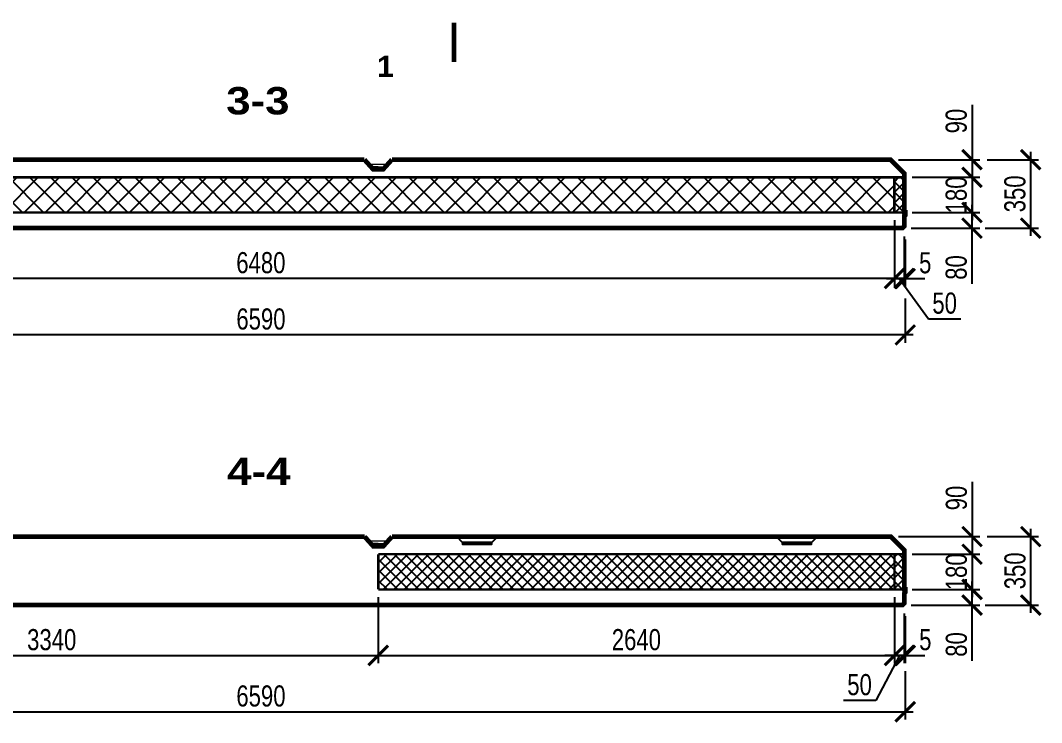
# Model space of a CAD drawing. Header units: millimetres. Extents: x 4512 to 6488, y 2531 to 2947.
# Drawn here: x 5282.5 to 5413, y 2753.7 to 2843.5 of the extents above; entities that cross this region are included whole.
import ezdxf

# ---------------------------------------------------------------- set-up
doc = ezdxf.new("R2010")
doc.units = ezdxf.units.MM
doc.layers.get('Defpoints').update_dxf_attribs({"color": 141})
for name, color, linetype in [('изделие', 7, 'Continuous'), ('Опалу', 7, 'Continuous'), ('размеры', 5, 'Continuous')]:
    doc.layers.add(name, color=color, linetype=linetype)
doc.styles.add('Arial Black 0.9', font='ariblk.ttf', dxfattribs={"width": 0.9})
doc.styles.add('Ариал узк.', font='arial.ttf', dxfattribs={"width": 0.75})
doc.styles.add('Ариал узкий', font='arial.ttf', dxfattribs={"width": 0.75})
doc.dimstyles.new('1-40 бв', dxfattribs={"dimtxt": 2.7, "dimasz": 2.5, "dimexe": 1, "dimexo": 1, "dimtad": 1, "dimdec": 0, "dimlfac": 40, "dimtxsty": 'Ариал узк.', "dimblk": 'ARCHTICK', "dimcen": 0, "dimdle": 1, "dimclrt": 256, "dimadec": 0, "dimazin": 0, "dimtfac": 1, "dimtdec": 0, "dimtmove": 1, "dimatfit": 3, "dimldrblk": 'DOTSMALL', "dimfxl": 1, "dimarcsym": 0})

# ---------------------------------------------------------------- blocks, each defined once
blk = doc.blocks.new('_ARCHTICK')
at = {"color": 0, "linetype": 'ByBlock', "ltscale": 10, "const_width": 0.15}
blk.add_lwpolyline([(-0.5, -0.5), (0.5, 0.5)], dxfattribs=at)
blk = doc.blocks.new('*D35')
at = {"layer": 'Defpoints', "color": 0, "transparency": 16777216}
for p in [(5395.48, 2818.93), (5404.15, 2818.93), (5395.36, 2816.93)]:
    blk.add_point(p, dxfattribs=at)
at = {"layer": 'размеры', "color": 0, "lineweight": -2, "transparency": 16777216}
for p, q in [((5396.48, 2818.93), (5405.15, 2818.93)), ((5404.15, 2815.93), (5404.15, 2819.93)), ((5396.36, 2816.93), (5405.15, 2816.93)), ((5404.15, 2809.82), (5404.15, 2816.93))]:
    blk.add_line(p, q, dxfattribs=at)
at = {"layer": 'размеры', "color": 0, "lineweight": -2, "transparency": 16777216, "xscale": 2.5, "yscale": 2.5, "zscale": 2.5}
for p, rotation in [((5404.15, 2818.93), 90), ((5404.15, 2816.93), 270)]:
    blk.add_blockref('_ARCHTICK', p, dxfattribs=dict(at, rotation=rotation))
at = {"layer": 'размеры', "transparency": 16777216, "insert": (5402.14, 2811.9), "char_height": 2.7, "attachment_point": 5, "rotation": 90, "style": 'Ариал узк.'}
blk.add_mtext('80', dxfattribs=at)
blk = doc.blocks.new('_DotSmall')
at = {"color": 0, "linetype": 'ByBlock', "const_width": 0.5}
blk.add_lwpolyline([(-0.0625, 0, 1), (0.0625, 0, 1)], format="xyb", close=True, dxfattribs=at)
blk = doc.blocks.new('*D36')
at = {"layer": 'Defpoints', "color": 0, "transparency": 16777216}
for p in [(5395.48, 2816.87), (5395.61, 2816.49), (5395.48, 2810.49)]:
    blk.add_point(p, dxfattribs=at)
at = {"layer": 'размеры', "color": 0, "lineweight": -2, "transparency": 16777216}
for p, q in [((5395.48, 2815.87), (5395.48, 2809.49)), ((5395.61, 2815.49), (5395.61, 2809.49)), ((5395.48, 2810.49), (5392.98, 2810.49)), ((5395.61, 2810.49), (5395.48, 2810.49)), ((5395.61, 2810.49), (5398.11, 2810.49))]:
    blk.add_line(p, q, dxfattribs=at)
at = {"layer": 'размеры', "color": 0, "lineweight": -2, "transparency": 16777216, "xscale": 2.5, "yscale": 2.5, "zscale": 2.5}
blk.add_blockref('_ARCHTICK', (5395.48, 2810.49), dxfattribs=at)
at = {"layer": 'размеры', "color": 0, "lineweight": -2, "transparency": 16777216, "xscale": 2.5, "yscale": 2.5, "zscale": 2.5, "rotation": 180}
blk.add_blockref('_ARCHTICK', (5395.61, 2810.49), dxfattribs=at)
at = {"layer": 'размеры', "transparency": 16777216, "insert": (5398.17, 2812.49), "char_height": 2.7, "attachment_point": 5, "style": 'Ариал узк.'}
blk.add_mtext('5', dxfattribs=at)
blk = doc.blocks.new('*D75')
at = {"color": 0, "lineweight": -2, "transparency": 16777216}
for p, q in [((5230.86, 2808.49), (5230.86, 2802.29)), ((5395.61, 2807.94), (5395.61, 2802.29)), ((5396.61, 2803.29), (5229.86, 2803.29))]:
    blk.add_line(p, q, dxfattribs=at)
at = {"layer": 'Defpoints', "color": 0, "transparency": 16777216}
for p in [(5230.86, 2809.49), (5395.61, 2808.94), (5230.86, 2803.29)]:
    blk.add_point(p, dxfattribs=at)
at = {"color": 0, "lineweight": -2, "transparency": 16777216, "xscale": 2.5, "yscale": 2.5, "zscale": 2.5, "rotation": 180}
blk.add_blockref('_ARCHTICK', (5230.86, 2803.29), dxfattribs=at)
at = {"color": 0, "lineweight": -2, "transparency": 16777216, "xscale": 2.5, "yscale": 2.5, "zscale": 2.5}
blk.add_blockref('_ARCHTICK', (5395.61, 2803.29), dxfattribs=at)
at = {"transparency": 16777216, "insert": (5313.24, 2805.3), "char_height": 2.7, "attachment_point": 5, "style": 'Ариал узкий'}
blk.add_mtext('6590', dxfattribs=at)
blk = doc.blocks.new('*D37')
at = {"layer": 'Defpoints', "color": 0, "transparency": 16777216}
for p in [(5405.08, 2825.68), (5411.65, 2825.68), (5404.83, 2816.93)]:
    blk.add_point(p, dxfattribs=at)
at = {"layer": 'размеры', "color": 0, "lineweight": -2, "transparency": 16777216}
for p, q in [((5411.65, 2815.93), (5411.65, 2826.68)), ((5406.08, 2825.68), (5412.65, 2825.68)), ((5405.83, 2816.93), (5412.65, 2816.93))]:
    blk.add_line(p, q, dxfattribs=at)
at = {"layer": 'размеры', "color": 0, "lineweight": -2, "transparency": 16777216, "xscale": 2.5, "yscale": 2.5, "zscale": 2.5}
for p, rotation in [((5411.65, 2825.68), 90), ((5411.65, 2816.93), 270)]:
    blk.add_blockref('_ARCHTICK', p, dxfattribs=dict(at, rotation=rotation))
at = {"layer": 'размеры', "transparency": 16777216, "insert": (5409.64, 2821.31), "char_height": 2.7, "attachment_point": 5, "rotation": 90, "style": 'Ариал узк.'}
blk.add_mtext('350', dxfattribs=at)
blk = doc.blocks.new('*D76')
at = {"layer": 'Defpoints', "color": 0, "transparency": 16777216}
for p in [(5393.73, 2825.68), (5395.48, 2823.43), (5404.15, 2823.43)]:
    blk.add_point(p, dxfattribs=at)
at = {"layer": 'размеры', "color": 0, "lineweight": -2, "transparency": 16777216}
for p, q in [((5404.15, 2832.69), (5404.15, 2825.68)), ((5404.15, 2826.68), (5404.15, 2822.43)), ((5394.73, 2825.68), (5405.15, 2825.68)), ((5396.48, 2823.43), (5405.15, 2823.43))]:
    blk.add_line(p, q, dxfattribs=at)
at = {"layer": 'размеры', "color": 0, "lineweight": -2, "transparency": 16777216, "xscale": 2.5, "yscale": 2.5, "zscale": 2.5}
for p, rotation in [((5404.15, 2825.68), 90), ((5404.15, 2823.43), 270)]:
    blk.add_blockref('_ARCHTICK', p, dxfattribs=dict(at, rotation=rotation))
at = {"layer": 'размеры', "transparency": 16777216, "insert": (5402.14, 2830.62), "char_height": 2.7, "attachment_point": 5, "rotation": 90, "style": 'Ариал узк.'}
blk.add_mtext('90', dxfattribs=at)
blk = doc.blocks.new('*D38')
at = {"color": 0, "lineweight": -2, "transparency": 16777216}
for p, q in [((5404.15, 2824.43), (5404.15, 2817.93)), ((5399.94, 2823.43), (5405.15, 2823.43)), ((5400.64, 2818.93), (5405.15, 2818.93))]:
    blk.add_line(p, q, dxfattribs=at)
at = {"layer": 'Defpoints', "color": 0, "transparency": 16777216}
for p in [(5398.94, 2823.43), (5399.64, 2818.93), (5404.15, 2818.93)]:
    blk.add_point(p, dxfattribs=at)
at = {"color": 0, "lineweight": -2, "transparency": 16777216, "xscale": 2.5, "yscale": 2.5, "zscale": 2.5}
for p, rotation in [((5404.15, 2823.43), 90), ((5404.15, 2818.93), 270)]:
    blk.add_blockref('_ARCHTICK', p, dxfattribs=dict(at, rotation=rotation))
at = {"transparency": 16777216, "insert": (5402.14, 2821.18), "char_height": 2.7, "attachment_point": 5, "rotation": 90, "style": 'Ариал узк.'}
blk.add_mtext('180', dxfattribs=at)
blk = doc.blocks.new('*D40')
at = {"layer": 'Defpoints', "color": 0, "transparency": 16777216}
for p in [(5395.49, 2768.68), (5395.62, 2768.31), (5395.49, 2762.31)]:
    blk.add_point(p, dxfattribs=at)
at = {"layer": 'размеры', "color": 0, "lineweight": -2, "transparency": 16777216}
for p, q in [((5395.49, 2767.68), (5395.49, 2761.31)), ((5395.62, 2767.31), (5395.62, 2761.31)), ((5395.49, 2762.31), (5392.99, 2762.31)), ((5395.62, 2762.31), (5395.49, 2762.31)), ((5395.62, 2762.31), (5398.12, 2762.31))]:
    blk.add_line(p, q, dxfattribs=at)
at = {"layer": 'размеры', "color": 0, "lineweight": -2, "transparency": 16777216, "xscale": 2.5, "yscale": 2.5, "zscale": 2.5}
blk.add_blockref('_ARCHTICK', (5395.49, 2762.31), dxfattribs=at)
at = {"layer": 'размеры', "color": 0, "lineweight": -2, "transparency": 16777216, "xscale": 2.5, "yscale": 2.5, "zscale": 2.5, "rotation": 180}
blk.add_blockref('_ARCHTICK', (5395.62, 2762.31), dxfattribs=at)
at = {"layer": 'размеры', "transparency": 16777216, "insert": (5398.18, 2764.31), "char_height": 2.7, "attachment_point": 5, "style": 'Ариал узк.'}
blk.add_mtext('5', dxfattribs=at)
blk = doc.blocks.new('*D77')
at = {"color": 0, "lineweight": -2, "transparency": 16777216}
for p, q in [((5395.62, 2760.31), (5395.62, 2754.11)), ((5230.86, 2759.76), (5230.86, 2754.11)), ((5229.86, 2755.11), (5396.62, 2755.11))]:
    blk.add_line(p, q, dxfattribs=at)
at = {"layer": 'Defpoints', "color": 0, "transparency": 16777216}
for p in [(5395.62, 2761.31), (5230.86, 2760.76), (5395.62, 2755.11)]:
    blk.add_point(p, dxfattribs=at)
at = {"color": 0, "lineweight": -2, "transparency": 16777216, "xscale": 2.5, "yscale": 2.5, "zscale": 2.5, "rotation": 180}
blk.add_blockref('_ARCHTICK', (5230.86, 2755.11), dxfattribs=at)
at = {"color": 0, "lineweight": -2, "transparency": 16777216, "xscale": 2.5, "yscale": 2.5, "zscale": 2.5}
blk.add_blockref('_ARCHTICK', (5395.62, 2755.11), dxfattribs=at)
at = {"transparency": 16777216, "insert": (5313.24, 2757.11), "char_height": 2.7, "attachment_point": 5, "style": 'Ариал узкий'}
blk.add_mtext('6590', dxfattribs=at)
blk = doc.blocks.new('*D42')
at = {"layer": 'Defpoints', "color": 0, "transparency": 16777216}
for p in [(5395.49, 2770.75), (5404.16, 2770.75), (5395.37, 2768.75)]:
    blk.add_point(p, dxfattribs=at)
at = {"layer": 'размеры', "color": 0, "lineweight": -2, "transparency": 16777216}
for p, q in [((5404.16, 2767.75), (5404.16, 2771.75)), ((5396.49, 2770.75), (5405.16, 2770.75)), ((5396.37, 2768.75), (5405.16, 2768.75)), ((5404.16, 2761.64), (5404.16, 2768.75))]:
    blk.add_line(p, q, dxfattribs=at)
at = {"layer": 'размеры', "color": 0, "lineweight": -2, "transparency": 16777216, "xscale": 2.5, "yscale": 2.5, "zscale": 2.5}
for p, rotation in [((5404.16, 2770.75), 90), ((5404.16, 2768.75), 270)]:
    blk.add_blockref('_ARCHTICK', p, dxfattribs=dict(at, rotation=rotation))
at = {"layer": 'размеры', "transparency": 16777216, "insert": (5402.16, 2763.71), "char_height": 2.7, "attachment_point": 5, "rotation": 90, "style": 'Ариал узк.'}
blk.add_mtext('80', dxfattribs=at)
blk = doc.blocks.new('*D43')
at = {"layer": 'Defpoints', "color": 0, "transparency": 16777216}
for p in [(5405.1, 2777.5), (5411.66, 2777.5), (5404.85, 2768.75)]:
    blk.add_point(p, dxfattribs=at)
at = {"layer": 'размеры', "color": 0, "lineweight": -2, "transparency": 16777216}
for p, q in [((5411.66, 2767.75), (5411.66, 2778.5)), ((5406.1, 2777.5), (5412.66, 2777.5)), ((5405.85, 2768.75), (5412.66, 2768.75))]:
    blk.add_line(p, q, dxfattribs=at)
at = {"layer": 'размеры', "color": 0, "lineweight": -2, "transparency": 16777216, "xscale": 2.5, "yscale": 2.5, "zscale": 2.5}
for p, rotation in [((5411.66, 2777.5), 90), ((5411.66, 2768.75), 270)]:
    blk.add_blockref('_ARCHTICK', p, dxfattribs=dict(at, rotation=rotation))
at = {"layer": 'размеры', "transparency": 16777216, "insert": (5409.66, 2773.12), "char_height": 2.7, "attachment_point": 5, "rotation": 90, "style": 'Ариал узк.'}
blk.add_mtext('350', dxfattribs=at)
blk = doc.blocks.new('*D44')
at = {"color": 0, "lineweight": -2, "transparency": 16777216}
for p, q in [((5404.16, 2776.25), (5404.16, 2769.75)), ((5399.96, 2775.25), (5405.16, 2775.25)), ((5400.65, 2770.75), (5405.16, 2770.75))]:
    blk.add_line(p, q, dxfattribs=at)
at = {"layer": 'Defpoints', "color": 0, "transparency": 16777216}
for p in [(5398.96, 2775.25), (5399.65, 2770.75), (5404.16, 2770.75)]:
    blk.add_point(p, dxfattribs=at)
at = {"color": 0, "lineweight": -2, "transparency": 16777216, "xscale": 2.5, "yscale": 2.5, "zscale": 2.5}
for p, rotation in [((5404.16, 2775.25), 90), ((5404.16, 2770.75), 270)]:
    blk.add_blockref('_ARCHTICK', p, dxfattribs=dict(at, rotation=rotation))
at = {"transparency": 16777216, "insert": (5402.16, 2773), "char_height": 2.7, "attachment_point": 5, "rotation": 90, "style": 'Ариал узк.'}
blk.add_mtext('180', dxfattribs=at)
blk = doc.blocks.new('*D45')
at = {"layer": 'Defpoints', "color": 0, "transparency": 16777216}
for p in [(5393.75, 2777.5), (5395.49, 2775.25), (5404.16, 2775.25)]:
    blk.add_point(p, dxfattribs=at)
at = {"layer": 'размеры', "color": 0, "lineweight": -2, "transparency": 16777216}
for p, q in [((5404.16, 2784.5), (5404.16, 2777.5)), ((5404.16, 2778.5), (5404.16, 2774.25)), ((5394.75, 2777.5), (5405.16, 2777.5)), ((5396.49, 2775.25), (5405.16, 2775.25))]:
    blk.add_line(p, q, dxfattribs=at)
at = {"layer": 'размеры', "color": 0, "lineweight": -2, "transparency": 16777216, "xscale": 2.5, "yscale": 2.5, "zscale": 2.5}
for p, rotation in [((5404.16, 2777.5), 90), ((5404.16, 2775.25), 270)]:
    blk.add_blockref('_ARCHTICK', p, dxfattribs=dict(at, rotation=rotation))
at = {"layer": 'размеры', "transparency": 16777216, "insert": (5402.16, 2782.43), "char_height": 2.7, "attachment_point": 5, "rotation": 90, "style": 'Ариал узк.'}
blk.add_mtext('90', dxfattribs=at)
blk = doc.blocks.new('*D54')
at = {"color": 0, "lineweight": -2, "transparency": 16777216}
for p, q in [((5394.23, 2817.93), (5394.23, 2809.49)), ((5395.48, 2814.57), (5395.48, 2809.49)), ((5393.23, 2810.49), (5396.48, 2810.49)), ((5394.85, 2810.49), (5398.57, 2805.33)), ((5398.57, 2805.33), (5402.72, 2805.33))]:
    blk.add_line(p, q, dxfattribs=at)
at = {"layer": 'Defpoints', "color": 0, "transparency": 16777216}
for p in [(5394.23, 2818.93), (5395.48, 2815.57), (5395.48, 2810.49)]:
    blk.add_point(p, dxfattribs=at)
at = {"color": 0, "lineweight": -2, "transparency": 16777216, "xscale": 2.5, "yscale": 2.5, "zscale": 2.5, "rotation": 180}
blk.add_blockref('_ARCHTICK', (5394.23, 2810.49), dxfattribs=at)
at = {"color": 0, "lineweight": -2, "transparency": 16777216, "xscale": 2.5, "yscale": 2.5, "zscale": 2.5}
blk.add_blockref('_ARCHTICK', (5395.48, 2810.49), dxfattribs=at)
at = {"transparency": 16777216, "insert": (5400.65, 2807.33), "char_height": 2.7, "attachment_point": 5, "style": 'Ариал узк.'}
blk.add_mtext('50', dxfattribs=at)
blk = doc.blocks.new('*D7')
at = {"color": 0, "lineweight": -2, "transparency": 16777216}
for p, q in [((5232.23, 2815.93), (5232.23, 2809.49)), ((5394.23, 2815.93), (5394.23, 2809.49)), ((5395.23, 2810.49), (5231.23, 2810.49))]:
    blk.add_line(p, q, dxfattribs=at)
at = {"layer": 'Defpoints', "color": 0, "transparency": 16777216}
for p in [(5232.23, 2816.93), (5394.23, 2816.93), (5232.23, 2810.49)]:
    blk.add_point(p, dxfattribs=at)
at = {"color": 0, "lineweight": -2, "transparency": 16777216, "xscale": 2.5, "yscale": 2.5, "zscale": 2.5, "rotation": 180}
blk.add_blockref('_ARCHTICK', (5232.23, 2810.49), dxfattribs=at)
at = {"color": 0, "lineweight": -2, "transparency": 16777216, "xscale": 2.5, "yscale": 2.5, "zscale": 2.5}
blk.add_blockref('_ARCHTICK', (5394.23, 2810.49), dxfattribs=at)
at = {"transparency": 16777216, "insert": (5313.23, 2812.5), "char_height": 2.7, "attachment_point": 5, "style": 'Ариал узк.'}
blk.add_mtext('6480', dxfattribs=at)
blk = doc.blocks.new('*D56')
at = {"color": 0, "lineweight": -2, "transparency": 16777216}
for p, q in [((5244.74, 2769.75), (5244.74, 2761.31)), ((5328.24, 2769.75), (5328.24, 2761.31)), ((5243.74, 2762.31), (5329.24, 2762.31))]:
    blk.add_line(p, q, dxfattribs=at)
at = {"layer": 'Defpoints', "color": 0, "transparency": 16777216}
for p in [(5244.74, 2770.75), (5328.24, 2770.75), (5328.24, 2762.31)]:
    blk.add_point(p, dxfattribs=at)
at = {"color": 0, "lineweight": -2, "transparency": 16777216, "xscale": 2.5, "yscale": 2.5, "zscale": 2.5, "rotation": 180}
blk.add_blockref('_ARCHTICK', (5244.74, 2762.31), dxfattribs=at)
at = {"color": 0, "lineweight": -2, "transparency": 16777216, "xscale": 2.5, "yscale": 2.5, "zscale": 2.5}
blk.add_blockref('_ARCHTICK', (5328.24, 2762.31), dxfattribs=at)
at = {"transparency": 16777216, "insert": (5286.49, 2764.31), "char_height": 2.7, "attachment_point": 5, "style": 'Ариал узк.'}
blk.add_mtext('3340', dxfattribs=at)
blk = doc.blocks.new('*D57')
at = {"color": 0, "lineweight": -2, "transparency": 16777216}
for p, q in [((5394.24, 2769.75), (5394.24, 2761.31)), ((5328.24, 2767.75), (5328.24, 2761.31)), ((5327.24, 2762.31), (5395.24, 2762.31))]:
    blk.add_line(p, q, dxfattribs=at)
at = {"layer": 'Defpoints', "color": 0, "transparency": 16777216}
for p in [(5394.24, 2770.75), (5328.24, 2768.75), (5394.24, 2762.31)]:
    blk.add_point(p, dxfattribs=at)
at = {"color": 0, "lineweight": -2, "transparency": 16777216, "xscale": 2.5, "yscale": 2.5, "zscale": 2.5, "rotation": 180}
blk.add_blockref('_ARCHTICK', (5328.24, 2762.31), dxfattribs=at)
at = {"color": 0, "lineweight": -2, "transparency": 16777216, "xscale": 2.5, "yscale": 2.5, "zscale": 2.5}
blk.add_blockref('_ARCHTICK', (5394.24, 2762.31), dxfattribs=at)
at = {"transparency": 16777216, "insert": (5361.24, 2764.31), "char_height": 2.7, "attachment_point": 5, "style": 'Ариал узк.'}
blk.add_mtext('2640', dxfattribs=at)
blk = doc.blocks.new('*D58')
at = {"color": 0, "lineweight": -2, "transparency": 16777216}
for p, q in [((5394.24, 2769.75), (5394.24, 2761.31)), ((5395.49, 2766.14), (5395.49, 2761.31)), ((5394.86, 2762.31), (5391.84, 2756.56)), ((5393.24, 2762.31), (5396.49, 2762.31)), ((5391.84, 2756.56), (5387.7, 2756.56))]:
    blk.add_line(p, q, dxfattribs=at)
at = {"layer": 'Defpoints', "color": 0, "transparency": 16777216}
for p in [(5394.24, 2770.75), (5395.49, 2767.14), (5395.49, 2762.31)]:
    blk.add_point(p, dxfattribs=at)
at = {"color": 0, "lineweight": -2, "transparency": 16777216, "xscale": 2.5, "yscale": 2.5, "zscale": 2.5, "rotation": 180}
blk.add_blockref('_ARCHTICK', (5394.24, 2762.31), dxfattribs=at)
at = {"color": 0, "lineweight": -2, "transparency": 16777216, "xscale": 2.5, "yscale": 2.5, "zscale": 2.5}
blk.add_blockref('_ARCHTICK', (5395.49, 2762.31), dxfattribs=at)
at = {"transparency": 16777216, "insert": (5389.77, 2758.56), "char_height": 2.7, "attachment_point": 5, "style": 'Ариал узк.'}
blk.add_mtext('50', dxfattribs=at)

msp = doc.modelspace()

# ---------------------------------------------------------------- hatches: boundary and pattern name
h = msp.add_hatch()
h.set_pattern_fill('ANSI37', color=256, scale=0.3, style=0)
h.set_pattern_definition([(45, (-1945.1114, 183.3442), (-0.67351921, 0.67351921), []), (135, (-1945.1114, 183.3442), (-0.67351921, -0.67351921), [])])
h.paths.add_polyline_path([(5395.484, 2818.933), (5394.234, 2818.933), (5394.225, 2823.433), (5395.475, 2823.433)])
h = msp.add_hatch()
h.set_pattern_fill('ANSI37', color=256, scale=0.3, style=0)
h.set_pattern_definition([(45, (-6776.0249, 3548.9249), (-0.67351921, 0.67351921), []), (135, (-6776.0249, 3548.9249), (-0.67351921, -0.67351921), [])])
h.paths.add_polyline_path([(5328.239, 2770.748), (5328.239, 2775.248), (5394.244, 2775.248), (5394.248, 2770.748)])
h.paths.add_polyline_path([(5244.714, 2775.248), (5244.714, 2770.748), (5232.248, 2770.748), (5232.244, 2775.248)])
h = msp.add_hatch()
h.set_pattern_fill('ANSI37', color=256, scale=0.3, style=0)
h.set_pattern_definition([(45, (-1890.0973, 135.1588), (-0.67351921, 0.67351921), []), (135, (-1890.0973, 135.1588), (-0.67351921, -0.67351921), [])])
h.paths.add_polyline_path([(5395.498, 2770.748), (5394.248, 2770.748), (5394.239, 2775.248), (5395.489, 2775.248)])
at = {"layer": 'Опалу'}
h = msp.add_hatch(dxfattribs=at)
h.set_pattern_fill('ANSI37', color=256, scale=0.6, angle=180, style=0)
h.set_pattern_definition([(225, (-1890.1114, -129.8389), (1.3470384, -1.3470384), []), (315, (-1890.1114, -129.8389), (1.3470384, 1.3470384), [])])
h.paths.add_polyline_path([(5232.225, 2818.933), (5232.229, 2823.433), (5394.229, 2823.433), (5394.225, 2818.933)])

# ---------------------------------------------------------------- linework, layer by layer
at = {"const_width": 0.6}
msp.add_lwpolyline([(5337.921, 2843.184), (5337.921, 2838.184)], dxfattribs=at)
msp.add_lwpolyline([(5337.921, 2839.861, 0, 1.1, 0), (5332.921, 2839.861, 0, 0, 0), (5327.921, 2839.861, 0, 0, 0)], format="xyseb")
at = {"lineweight": 0, "const_width": 0.6}
for points in [[(5326.475, 2825.683), (5327.6, 2824.433), (5328.85, 2824.433), (5329.975, 2825.683)], [(5326.489, 2777.498), (5327.614, 2776.248), (5328.864, 2776.248), (5329.989, 2777.498)]]:
    msp.add_lwpolyline(points, dxfattribs=at)
at = {"lineweight": 0, "ltscale": 100}
for points in [[(5329.435, 2825.083), (5327.015, 2825.083)], [(5328.221, 2824.783), (5327.16, 2824.783)], [(5328.105, 2824.783), (5329.165, 2824.783)], [(5329.449, 2776.898), (5327.029, 2776.898)], [(5328.235, 2776.598), (5327.174, 2776.598)], [(5328.119, 2776.598), (5329.179, 2776.598)]]:
    msp.add_lwpolyline(points, dxfattribs=at)
at = {"layer": 'изделие', "ltscale": 0.2}
for points in [[(5339.016, 2776.748), (5338.266, 2777.498)], [(5342.766, 2776.748), (5343.516, 2777.498)], [(5379.878, 2776.748), (5379.128, 2777.498)], [(5383.628, 2776.748), (5384.378, 2777.498)], [(5342.766, 2776.748), (5339.016, 2776.748), (5339.016, 2776.548), (5342.766, 2776.548), (5342.766, 2776.748)], [(5383.628, 2776.748), (5379.878, 2776.748), (5379.878, 2776.548), (5383.628, 2776.548), (5383.628, 2776.748)]]:
    msp.add_lwpolyline(points, dxfattribs=at)
at = {"layer": 'Опалу'}
for points, const_width in [([(5326.475, 2825.683), (5232.727, 2825.683), (5230.977, 2823.933), (5230.977, 2818.933), (5230.852, 2818.933), (5230.852, 2818.558), (5230.977, 2818.433), (5230.977, 2817.183), (5231.227, 2816.933), (5382.513, 2816.933)], 0.6), ([(5381.598, 2825.683), (5329.975, 2825.683)], 0.6), ([(5381.598, 2825.683), (5393.732, 2825.683), (5395.482, 2823.933), (5395.482, 2818.933), (5395.607, 2818.933), (5395.607, 2818.558), (5395.482, 2818.433), (5395.482, 2817.183), (5395.232, 2816.933), (5381.598, 2816.933)], 0.6), ([(5394.225, 2823.433), (5232.234, 2823.433), (5232.234, 2818.933), (5394.225, 2818.933), (5394.225, 2823.433)], 0.32), ([(5395.475, 2823.433), (5394.225, 2823.433), (5394.225, 2818.933), (5395.475, 2818.933), (5395.475, 2823.433)], 0.32), ([(5329.989, 2777.498), (5393.746, 2777.498), (5395.496, 2775.748), (5395.496, 2770.748), (5395.621, 2770.748), (5395.621, 2770.373), (5395.496, 2770.248), (5395.496, 2768.998), (5395.246, 2768.748), (5243.96, 2768.748)], 0.6), ([(5244.25, 2777.498), (5326.489, 2777.498)], 0.6), ([(5328.239, 2775.248), (5394.239, 2775.248), (5394.239, 2770.748), (5328.239, 2770.748)], 0.32), ([(5328.239, 2775.248), (5328.239, 2770.748)], 0.32), ([(5395.489, 2775.248), (5394.239, 2775.248), (5394.239, 2770.748), (5395.489, 2770.748), (5395.489, 2775.248)], 0.32)]:
    msp.add_lwpolyline(points, dxfattribs=dict(at, const_width=const_width))

# ---------------------------------------------------------------- texts
at = {"style": 'Arial Black 0.9', "width": 0.9}
msp.add_text('1', height=2.7, dxfattribs=at).set_placement((5328.077, 2836.263))
at = {"color": 7, "lineweight": 0, "ltscale": 5, "style": 'Arial Black 0.9'}
for s, p in [('3-3', (5308.8, 2831.472)), ('4-4', (5308.921, 2784.09))]:
    msp.add_text(s, height=3.5, dxfattribs=at).set_placement(p)

# ---------------------------------------------------------------- dimensions: what is measured, and where the dimension line sits
at = {"color": 7}
for base, p1, p2, picture, middle in [((5404.145, 2818.933), (5398.941, 2823.433), (5399.636, 2818.933), '*D38', (5404.145, 2821.183)), ((5404.16, 2770.748), (5398.955, 2775.248), (5399.65, 2770.748), '*D44', (5404.16, 2772.998))]:
    dim = msp.add_linear_dim(base=base, p1=p1, p2=p2, angle=90, dimstyle='1-40 бв', override={"dimtxsty": 'Ариал узк.'}, dxfattribs=at)
    dim.commit()
    dim.dimension.update_dxf_attribs({"geometry": picture, "text_midpoint": middle, "dimtype": 160})
for base, p1, p2, picture, middle in [((5395.475, 2810.493), (5394.225, 2818.933), (5395.475, 2815.57), '*D54', (5399.198, 2805.326)), ((5395.489, 2762.308), (5394.239, 2770.748), (5395.489, 2767.137), '*D58', (5391.216, 2756.561))]:
    dim = msp.add_linear_dim(base=base, p1=p1, p2=p2, dimstyle='1-40 бв')
    dim.commit()
    dim.dimension.update_dxf_attribs({"geometry": picture, "text_midpoint": middle, "dimtype": 160})
for base, p1, p2, picture, middle in [((5232.234, 2810.493), (5394.225, 2816.93), (5232.234, 2816.93), '*D7', (5313.229, 2812.497)), ((5328.239, 2762.308), (5244.739, 2770.748), (5328.239, 2770.748), '*D56', (5286.489, 2764.312)), ((5394.239, 2762.308), (5328.239, 2768.748), (5394.239, 2770.748), '*D57', (5361.239, 2764.311))]:
    dim = msp.add_linear_dim(base=base, p1=p1, p2=p2, dimstyle='1-40 бв')
    dim.commit()
    dim.dimension.update_dxf_attribs({"geometry": picture, "text_midpoint": middle})
dim = msp.add_linear_dim(base=(5230.864, 2803.295), p1=(5395.609, 2808.943), p2=(5230.864, 2809.493), angle=180, dimstyle='1-40 бв', override={"dimlfac": 40, "dimtxsty": 'Ариал узкий', "dimblk1": 'ARCHTICK', "dimblk2": 'ARCHTICK', "dimsah": 1, "dimtolj": 0})
dim.commit()
dim.dimension.update_dxf_attribs({"geometry": '*D75', "text_midpoint": (5313.237, 2805.298)})
dim = msp.add_linear_dim(base=(5395.623, 2755.109), p1=(5230.864, 2760.757), p2=(5395.623, 2761.308), dimstyle='1-40 бв', override={"dimlfac": 40, "dimtxsty": 'Ариал узкий', "dimblk1": 'ARCHTICK', "dimblk2": 'ARCHTICK', "dimsah": 1, "dimtolj": 0})
dim.commit()
dim.dimension.update_dxf_attribs({"geometry": '*D77', "text_midpoint": (5313.244, 2757.113)})
at = {"layer": 'размеры'}
for base, p1, p2, angle, picture, middle in [((5404.145, 2823.433), (5393.732, 2825.683), (5395.475, 2823.433), 90, '*D76', (5404.173, 2830.616)), ((5404.145, 2818.933), (5395.359, 2816.933), (5395.475, 2818.933), 270, '*D35', (5404.145, 2811.898)), ((5404.16, 2775.248), (5393.746, 2777.498), (5395.489, 2775.248), 90, '*D45', (5404.187, 2782.431)), ((5404.16, 2770.748), (5395.373, 2768.748), (5395.489, 2770.748), 270, '*D42', (5404.16, 2763.713))]:
    dim = msp.add_linear_dim(base=base, p1=p1, p2=p2, angle=angle, dimstyle='1-40 бв', dxfattribs=at)
    dim.commit()
    dim.dimension.update_dxf_attribs({"geometry": picture, "text_midpoint": middle, "dimtype": 160})
for base, p1, p2, picture, middle in [((5411.645, 2825.683), (5404.833, 2816.933), (5405.083, 2825.683), '*D37', (5409.641, 2821.308)), ((5411.66, 2777.498), (5404.847, 2768.748), (5405.097, 2777.498), '*D43', (5409.655, 2773.123))]:
    dim = msp.add_linear_dim(base=base, p1=p1, p2=p2, angle=270, dimstyle='1-40 бв', dxfattribs=at)
    dim.commit()
    dim.dimension.update_dxf_attribs({"geometry": picture, "text_midpoint": middle})
for base, p1, p2, picture, middle in [((5395.475, 2810.493), (5395.609, 2816.493), (5395.475, 2816.867), '*D36', (5398.168, 2810.493)), ((5395.489, 2762.308), (5395.623, 2768.307), (5395.489, 2768.682), '*D40', (5398.182, 2762.308))]:
    dim = msp.add_linear_dim(base=base, p1=p1, p2=p2, dimstyle='1-40 бв', dxfattribs=at)
    dim.commit()
    dim.dimension.update_dxf_attribs({"geometry": picture, "text_midpoint": middle, "dimtype": 160})

doc.saveas('drawing.dxf')
